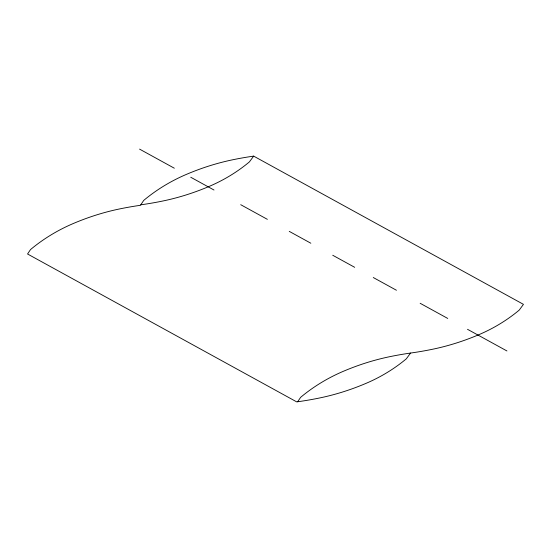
<?xml version="1.0" encoding="UTF-8"?>
<svg xmlns="http://www.w3.org/2000/svg" width="551" height="551" viewBox="0 0 551 551"><rect width="100%" height="100%" fill="white"/><g stroke="black" fill="none" stroke-linecap="round" stroke-linejoin="round"><path stroke-width="0.83" d="M297.664 401.755L300.632 397.333A117.783 79.571 -26.6 0 1 342.818 371.526A173.723 117.37 -26.6 0 1 389.812 356.669A262.448 177.312 -26.6 0 1 410.557 353.053A262.448 177.312 -26.6 0 0 432.501 349.265A173.723 117.37 -26.6 0 0 479.494 334.409A110.923 74.936 -26.6 0 0 519.228 310.103L523.45 304.352L253.66 156.119A262.448 177.312 -26.6 0 0 232.915 159.735A173.723 117.37 -26.6 0 0 185.921 174.591A117.783 79.571 -26.6 0 0 143.735 200.399L140.443 205.296A262.448 177.312 -26.6 0 0 119.698 208.912A173.723 117.37 -26.6 0 0 72.704 223.768A117.783 79.571 -26.6 0 0 30.519 249.575L27.55 253.997L296.714 401.886A262.448 177.312 -26.6 0 0 319.608 397.974A173.723 117.37 -26.6 0 0 366.601 383.117A110.923 74.936 -26.6 0 0 406.335 358.811L410.557 353.053M253.66 156.119L249.431 161.87A110.923 74.936 -26.6 0 1 209.704 186.176A173.723 117.37 -26.6 0 1 162.71 201.032A262.448 177.312 -26.6 0 1 140.76 204.82M139.555 149.114L174.316 168.213M190.756 177.25L214.002 190.019M240.711 204.69L267.359 219.332M289.254 231.365L310.84 243.225M332.735 255.258L354.692 267.318M373.275 277.525L396.438 290.253M420.158 303.284L447.736 318.437M467.496 329.298L506.941 350.966"/></g></svg>
